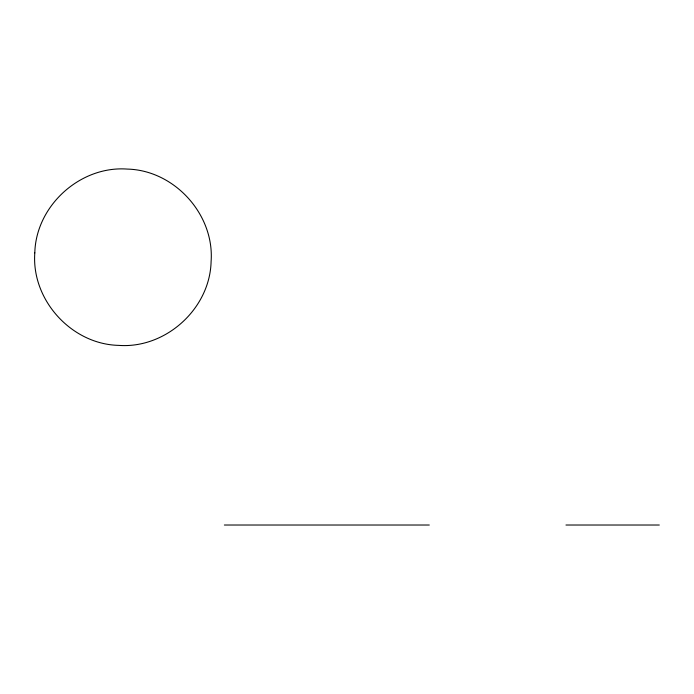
<?xml version="1.0" encoding="UTF-8"?>
<svg xmlns="http://www.w3.org/2000/svg" width="694" height="694" viewBox="0 0 694 694"><rect width="100%" height="100%" fill="white"/><g stroke="black" fill="none" stroke-linecap="round" stroke-linejoin="round"><path stroke-width="1.04" d="M224.353 525.02L429.291 525.02M565.966 525.02L659.3 525.02M34.804 252.902C31.308 299.947 71.465 344.25 118.631 345.378C165.675 348.874 209.97 308.717 211.097 261.56C214.602 214.515 174.446 170.212 127.28 169.084C80.235 165.588 35.941 205.736 34.804 252.902"/></g></svg>
